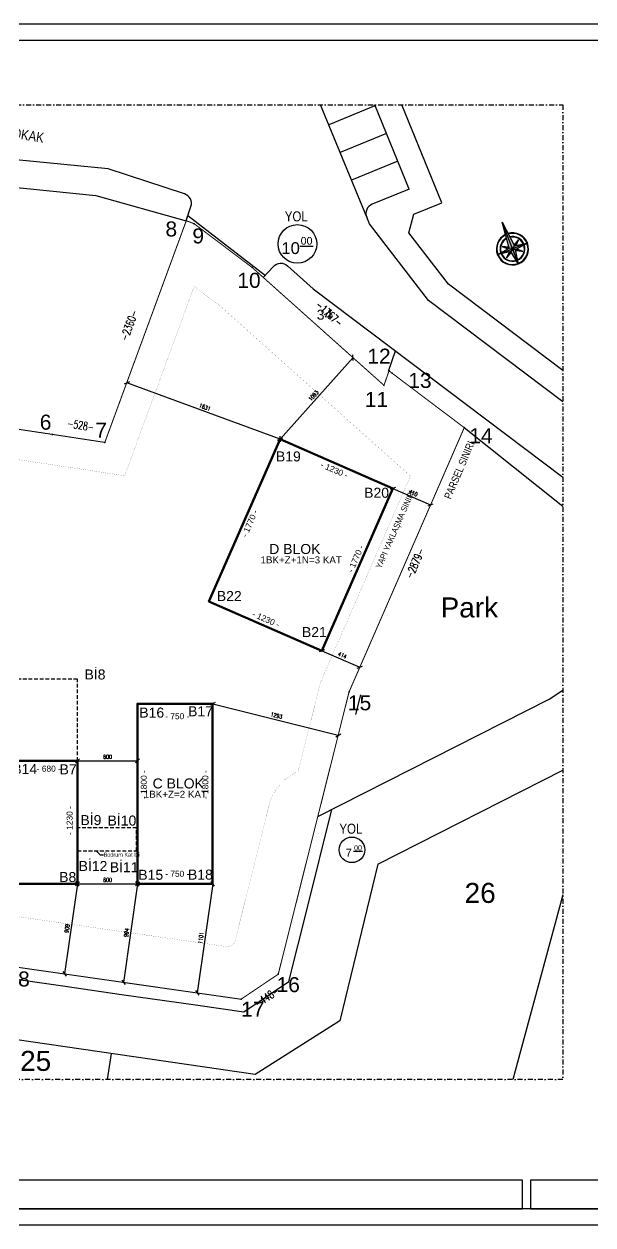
# Model space of a CAD drawing. Header units: millimetres. Extents: x 82776 to 137242, y 11666 to 27998.
# Drawn here: x 86959 to 88379, y 16109 to 19109 of the extents above; entities that cross this region are included whole.
import ezdxf
from ezdxf import colors
from ezdxf.entities.mleader import LeaderData, LeaderLine
from ezdxf.math import Vec2, Vec3
from ezdxf.xclip import XClip

# ---------------------------------------------------------------- set-up
doc = ezdxf.new("R2010")
doc.units = ezdxf.units.MM
doc.header["$XCLIPFRAME"] = 0
for name, pattern in [('( Hidden )', [0.375, 0.25, -0.125]), ('ACAD_ISO03W100', [30, 12, -18]), ('ACAD_ISO10W100', [18, 12, -3, 0, -3]), ('DASHDOT', [1, 0.5, -0.25, 0, -0.25])]:
    doc.linetypes.add(name, pattern=pattern)
for name, color, linetype in [('0_IFC_Dimension_Exterior', 253, 'Continuous'), ('0_IFC_Elevation_3', 21, 'Continuous'), ('0_IFC_Elevation_5', 252, 'Continuous'), ('0_IFC_Legend_Viewport', 7, 'Continuous'), ('0_IFC_Notation_Section_50', 10, 'Continuous'), ('0_IFC_Parsel Sınırı', 191, 'ACAD_ISO03W100'), ('0_IFC_Text_Explanation_100', 231, 'Continuous'), ('0_IFC_Text_Explanation_200', 231, 'Continuous'), ('0_IFC_Text_Explanation_50', 231, 'Continuous'), ('0_IFC_Yapı Yaklasma Sınırı', 151, 'ACAD_ISO03W100'), ('2_IFC_Wall', 130, 'Continuous')]:
    doc.layers.add(name, color=color, linetype=linetype)
doc.layers.add('NADI', color=7, linetype='Continuous', lineweight=0)
doc.styles.add('17-002_250_Mesa_Beykoz_10-Aplikasyon_Vaziyet_Peyzaj$0$Standard', font='arial.ttf')
doc.styles.add('IFC_TEXT', font='ARIALN.TTF')
doc.styles.add('IFC_TEXT_DIM', font='romans.shx', dxfattribs={"width": 0.7})
doc.styles.get("Standard").update_dxf_attribs({"font": 'arial.ttf'})
doc.dimstyles.new('IFC_Dim200', dxfattribs={"dimtxt": 40, "dimasz": 40, "dimexe": 0.00125, "dimexo": 0.000625, "dimgap": 20, "dimtad": 1, "dimdec": 4, "dimrnd": 0.5, "dimzin": 9, "dimtxsty": 'IFC_TEXT_DIM', "dimblk": 'OBLIQUE', "dimcen": -2.5, "dimclrd": 256, "dimclre": 256, "dimclrt": 256, "dimazin": 0, "dimtfac": 1, "dimtdec": 4, "dimtix": 1, "dimtmove": 1, "dimatfit": 3, "dimfxl": 20, "dimfxlon": 1, "dimtfillclr": 256, "dimlwd": -1, "dimlwe": 5, "dimarcsym": 0})

# ---------------------------------------------------------------- blocks, each defined once
blk = doc.blocks.new('*U1843')
for points in [[(-3707.9, 0), (-759.4, 0), (-759.4, 71.5), (-3707.9, 71.5)], [(-739.4, 0), (0, 0), (0, 71.5), (-739.4, 71.5)]]:
    blk.add_lwpolyline(points, close=True)
at = {"layer": '0_IFC_Legend_Viewport', "transparency": 33554687}
blk.add_lwpolyline([(-3707.9, 2920), (0, 2920), (0, 0), (-3707.9, 0)], close=True, dxfattribs=at)
at = {"style": 'IFC_TEXT'}
for tag, p in [('PAFTA', (-2412.4, 17.9)), ('OLCEK', (-110.4, 17.9))]:
    blk.add_attdef(tag, p, '', height=35, dxfattribs=at)
blk = doc.blocks.new('A$C13A74F9A')
at = {"layer": '0_IFC_Text_Explanation_50', "true_color": 0x636466}
h = blk.add_hatch(color=251, dxfattribs=at)
h.dxf.hatch_style = 1
h.paths.add_polyline_path([(0, 159.2), (-16.1, 11.3), (0, 0)])
h.paths.add_polyline_path([(48.7, 34.1), (15.5, 17.3), (16.1, 11.3)])
h.paths.add_polyline_path([(16.1, 11.3), (0, 0), (91.8, 0)])
h.paths.add_polyline_path([(21.4, -8.5), (13.5, -9.5), (48.7, -34.1)])
h.paths.add_polyline_path([(0, 0), (-13.5, -9.5), (0, -91.8)])
h.paths.add_polyline_path([(-13.5, -9.5), (-21.4, -8.5), (-48.7, -34.1)])
h.paths.add_polyline_path([(-16.1, 11.3), (-91.8, 0), (0, 0)])
h.paths.add_polyline_path([(-15.5, 17.3), (-48.7, 34.1), (-16.1, 11.3)])
at = {"layer": '0_IFC_Text_Explanation_50', "true_color": 0x939598}
h = blk.add_hatch(color=252, dxfattribs=at)
h.dxf.hatch_style = 1
h.paths.add_polyline_path([(0, 159.2), (0, 0), (16.1, 11.3)])
h.paths.add_polyline_path([(48.7, 34.1), (16.1, 11.3), (23.2, 10.2)])
h.paths.add_polyline_path([(91.8, 0), (0, 0), (13.5, -9.5)])
h.paths.add_polyline_path([(13.5, -9.5), (13.5, -9.5), (12.5, -15.8), (48.7, -34.1)])
h.paths.add_polyline_path([(13.5, -9.5), (0, 0), (0, -91.8)])
h.paths.add_polyline_path([(-12.5, -15.8), (-13.5, -9.5), (-48.7, -34.1)])
h.paths.add_polyline_path([(0, 0), (-91.8, 0), (-13.5, -9.5)])
h.paths.add_polyline_path([(-23.2, 10.2), (-48.7, 34.1), (-16.1, 11.3)])
at = {"layer": '0_IFC_Text_Explanation_50'}
for p, q in [((-16.1, 11.3), (0, 159.2)), ((0, 159.2), (16.1, 11.3)), ((-91.8, 0), (-16.1, 11.3)), ((16.1, 11.3), (91.8, 0)), ((0, -91.8), (-13.5, -9.5)), ((13.9, -9.7), (0, 0)), ((0, 0), (0, -91.8))]:
    blk.add_line(p, q, dxfattribs=at)
for points in [[(0, -91.8), (0, 159.2)], [(0, 0), (-48.7, 34.1)], [(-15.5, 17.3), (-48.7, 34.1), (-23.2, 10.2)], [(0, 0), (48.7, 34.1)], [(48.7, 34.1), (15.5, 17.3)], [(48.7, 34.1), (23.2, 10.2)], [(-91.8, 0), (0, 0)], [(0, 0), (-48.7, -34.1)], [(-48.7, -34.1), (-21.4, -8.5)], [(-48.7, -34.1), (-12.5, -15.8)], [(0, 0), (48.7, -34.1)], [(91.8, 0), (0, 0)], [(0, -91.8), (13.5, -9.5)], [(48.7, -34.1), (12.5, -15.8)], [(48.7, -34.1), (21.4, -8.5)]]:
    blk.add_lwpolyline(points, dxfattribs=at)
for points in [[(-91.8, 0), (0, 0), (-13.5, -9.5)], [(91.8, 0), (0, 0), (13.5, -9.5)]]:
    blk.add_lwpolyline(points, close=True, dxfattribs=at)
for radius, start, end in [(89.1, 94.94314, 179.7437), (86.2, 95.3202, 179.4499), (69, 98.26104, 177.16421), (89.1, 0.2563, 85.05686), (86.2, 0.5501, 84.6798), (69, 2.83579, 81.73896), (66.1, 98.90525, 176.66503), (66.1, 3.33497, 81.09475), (89.1, 180.21513, 269.71749), (86.2, 180.46169, 269.39359), (69, 182.37764, 266.87162), (66.1, 182.7955, 266.32028), (89.1, 270.28251, 359.78487), (86.2, 270.60641, 359.53831), (69, 273.12838, 357.62236), (66.1, 273.67972, 357.2045)]:
    blk.add_arc((0, 0), radius, start, end, dxfattribs=at)
blk = doc.blocks.new('ARAZİYOLLAR_2')
at = {"elevation": 3462}
blk.add_lwpolyline([(2677, -8506), (2879, -8528)], dxfattribs=at)
at = {"layer": '0_IFC_Elevation_3'}
for p, q in [((-1499, -6561, 3462), (-1019, -6563, 3462)), ((7612, -7920, 3462), (9620, -6745, 3462)), ((7950, -8301, 3462), (9857, -7185, 3462)), ((7861, -8643, 3462), (9927, -7434, 3462)), ((8727, -7846, 3462), (8475, -7415, 3462)), ((6830, -7491, 3462), (4630, -11452, 3462)), ((8468, -7998, 3462), (8216, -7566, 3462)), ((8209, -8149, 3462), (7957, -7718, 3462)), ((7549, -7956, 3462), (7612, -7920, 3462)), ((6875, -8646, 3462), (7549, -7956, 3462)), ((7950, -8301, 3462), (7748, -7956, 3462)), ((7064, -8821, 3462), (7516, -8358, 3462)), ((7516, -8358, 3462), (7708, -8382, 3462)), ((7708, -8382, 3462), (7861, -8643, 3462)), ((5201, -11659, 3462), (6875, -8646, 3462)), ((5565, -11519, 3462), (7064, -8821, 3462)), ((5666, -9178, 3462), (4656, -10890, 3462)), ((3097, -10395, 3462), (3448, -10788, 3462)), ((2450, -10962, 3462), (-717, -10569, 3462))]:
    blk.add_line(p, q, dxfattribs=at)
at = {"layer": '0_IFC_Elevation_3', "elevation": 3462}
for points in [[(-52, 748), (-411, -3175), (-413, -4009), (-416, -5423), (-417, -5990), (-419, -6582), (-420, -7326), (-422, -7815), (-60, -8217), (698, -8297), (1704, -8403)], [(1226, -8933), (-378, -8775), (-1025, -8013), (-1006, -3483), (-1004, -2832), (-658, 645)], [(5325, -2777), (7366, -3099), (7448, -5210), (7326, -6141), (7380, -6150), (6896, -7000)], [(7325, -6140), (7326, -6141)], [(1613, -8273), (3097, -10395)], [(6119, -8351), (6331, -8390)], [(1226, -8933), (2528, -10794), (2450, -10962)]]:
    blk.add_lwpolyline(points, dxfattribs=at)
for points in [[(7326, -6141), (7473, -6167, 0.414214), (7589, -6086), (7729, -5298), (7616, -2593)], [(6870, -6982), (6995, -7066, -0.414214), (7022, -7204), (6830, -7491)]]:
    blk.add_lwpolyline(points, format="xyb", dxfattribs=at)
at = {"layer": '0_IFC_Elevation_3'}
blk.add_arc((7662, -8006, 3462), 100, 30.3398, 120.3398, dxfattribs=at)
at = {"layer": '0_IFC_Parsel Sınırı', "linetype": 'Continuous', "ltscale": 5, "const_width": 10, "elevation": 3462}
blk.add_lwpolyline([(5323, -760), (5322, -1260), (5325, -2777), (5019, -2728), (5032, -4367), (5025, -5117), (5019, -5645), (7326, -6141), (7307, -6223), (6956, -6856), (5973, -8325), (6123, -8355), (6104, -8389), (5666, -9178), (2891, -8408), (-1, -8102), (-301, -7769), (-296, -5423), (-291, -3181), (-205, -2247), (0, 0), (1863, -268), (3023, -433)], close=True, dxfattribs=at)
at = {"layer": '0_IFC_Parsel Sınırı'}
for p in [(5025, -5117), (5019, -5645), (7307, -6223, 405), (7326, -6141), (6956, -6856, 444), (-301, -7769, 14363), (-1, -8102, 190), (5973, -8325, 444), (6104, -8389, 356), (6123, -8355, 446), (2891, -8408, 211), (5666, -9178)]:
    blk.add_point(p, dxfattribs=at)
at = {"layer": '0_IFC_Text_Explanation_100'}
for p, q in [((7233, -7300, 3462), (7252, -7431, 3462)), ((1320, -8676, 3462), (1332, -8763, 3462))]:
    blk.add_line(p, q, dxfattribs=at)
for centre, radius in [((7251, -7272, 3462), 193), ((1332, -8657, 3462), 128)]:
    blk.add_circle(centre, radius, dxfattribs=at)
at = {"lineweight": 0, "ltscale": 100, "xscale": 1.8, "yscale": 1.8, "zscale": 1.8, "rotation": 299.3203037162538}
blk.add_blockref('A$C13A74F9A', (7502, -9405, 3462), dxfattribs=at)
at = {"lineweight": 0, "style": 'IFC_TEXT', "oblique": 360}
blk.add_text('PARSEL SINIRI', height=75, rotation=345.0064, dxfattribs=at).set_placement((4933, -9145, 3462))
at = {"layer": '0_IFC_Parsel Sınırı'}
for s, height, p in [('6', 150, (5054, -4984)), ('18', 150, (-502, -5432, 1848)), ('7', 150, (5052, -5544)), ('8', 150, (7141, -5957)), ('9', 150, (7110, -6233, 405)), ('10', 150, (6733, -6739, 444)), ('34', 100, (6529, -7569, 444)), ('17', 150, (-474, -7794, 14363)), ('16', 150, (-181, -8110, 190)), ('12', 150, (6164, -8130, 446)), ('11', 150, (5733, -8166, 444)), ('15', 150, (2707, -8422, 211)), ('13', 150, (5981, -8569, 356)), ('14', 150, (5519, -9249))]:
    blk.add_text(s, height=height, rotation=278.0307, dxfattribs=at).set_placement(p)
at = {"layer": '0_IFC_Text_Explanation_100', "style": '17-002_250_Mesa_Beykoz_10-Aplikasyon_Vaziyet_Peyzaj$0$Standard'}
for s, height, p in [('10', 118.4, (7129, -7128, 3462)), ('00', 75.8, (7249, -7305, 3462)), ('7', 79, (1255, -8604, 3462)), ('00', 50.5, (1330, -8679, 3462))]:
    blk.add_text(s, height=height, rotation=278.0307, dxfattribs=at).set_placement(p)
at = {"layer": '0_IFC_Text_Explanation_200', "style": 'IFC_TEXT', "oblique": 0}
blk.add_text('GÜLLER SOKAK', height=100, rotation=268.9712, dxfattribs=at).set_placement((7913, -3732, 42859049))
at = {"layer": '0_IFC_Text_Explanation_200', "style": 'IFC_TEXT'}
for p in [(7457, -7116, 42859049), (1474, -8510, 42859049)]:
    blk.add_text('YOL', height=100, rotation=278.0307, dxfattribs=at).set_placement(p)
at = {"layer": 'NADI'}
for s, p in [('25', (-1318, -5685, 444)), ('Park', (3755, -9209, 2129)), ('26', (964, -9845, 444))]:
    blk.add_text(s, height=200, rotation=278.0307, dxfattribs=at).set_placement(p)
blk = doc.blocks.new('VAZIYET KOSE KOTLARI')
at = {"layer": '0_IFC_Text_Explanation_200'}
for s, p in [('B19', (-24, 5124, -7603860)), ('B20', (857, 4761, -7603860)), ('B22', (-614, 3729, -7603860)), ('B21', (236, 3369, -7603860)), ('Bİ8', (-1935, 2945, -190)), ('B16', (-1388, 2564, -34970253)), ('B17', (-901, 2577, -34970253)), ('B14', (-2656, 2000, -190)), ('B7', (-2184, 1997, -190)), ('Bİ9', (-1976, 1490, -190)), ('Bİ10', (-1705, 1485, -190)), ('Bİ12', (-1994, 1031, -190)), ('Bİ11', (-1683, 1019, -190)), ('B8', (-2188, 921, -190)), ('B15', (-1398, 943, -34970253)), ('B18', (-902, 945, -34970253))]:
    blk.add_text(s, height=100, dxfattribs=at).set_placement(p)
blk = doc.blocks.new('*D1805')
at = {"layer": 'Defpoints', "color": 0, "transparency": 16777216}
for p in [(2144, -2169), (994, -4809), (1132, -4869)]:
    blk.add_point(p, dxfattribs=at)
at = {"layer": '0_IFC_Dimension_Exterior', "transparency": 16777216, "insert": (1652, -3525), "char_height": 80, "attachment_point": 5, "rotation": 66.4722, "style": 'IFC_TEXT_DIM'}
blk.add_mtext('-2879-', dxfattribs=at)
blk = doc.blocks.new('_None')
blk = doc.blocks.new('*D1807')
at = {"layer": 'Defpoints', "color": 0, "transparency": 16777216}
for p in [(287, -7631), (391, -7785), (-84, -7882)]:
    blk.add_point(p, dxfattribs=at)
at = {"layer": '0_IFC_Dimension_Exterior', "transparency": 16777216, "insert": (172, -7860), "char_height": 80, "attachment_point": 5, "rotation": 33.9773, "style": 'IFC_TEXT_DIM'}
blk.add_mtext('-448-', dxfattribs=at)
blk = doc.blocks.new('*D1811')
at = {"layer": 'Defpoints', "color": 0, "transparency": 16777216}
for p in [(-1967, -2237), (-1434, -2245), (-1445, -2316)]:
    blk.add_point(p, dxfattribs=at)
at = {"layer": '0_IFC_Dimension_Exterior', "transparency": 16777216, "insert": (-1686, -2146), "char_height": 80, "attachment_point": 5, "rotation": 351.4013, "style": 'IFC_TEXT_DIM'}
blk.add_mtext('-528-', dxfattribs=at)
blk = doc.blocks.new('*D1812')
at = {"layer": 'Defpoints', "color": 0, "transparency": 16777216}
for p in [(-740, -61), (-631, -101, -3462), (-1445, -2316, -3462)]:
    blk.add_point(p, dxfattribs=at)
at = {"layer": '0_IFC_Dimension_Exterior', "transparency": 16777216, "insert": (-1203, -1148), "char_height": 80, "attachment_point": 5, "rotation": 69.8411, "style": 'IFC_TEXT_DIM'}
blk.add_mtext('-2360-', dxfattribs=at)
blk = doc.blocks.new('*D1819')
at = {"layer": 'Defpoints', "color": 0, "transparency": 16777216}
for p in [(25, -568), (1415, -1666), (1342, -1746)]:
    blk.add_point(p, dxfattribs=at)
at = {"layer": '0_IFC_Dimension_Exterior', "transparency": 16777216, "insert": (796, -1032), "char_height": 80, "attachment_point": 5, "rotation": 318.1856, "style": 'IFC_TEXT_DIM'}
blk.add_mtext('-1767-', dxfattribs=at)
blk = doc.blocks.new('BLOK OLCULERI')
at = {"layer": '0_IFC_Text_Explanation_50', "char_height": 60, "attachment_point": 1}
for s, insert, rotation in [('\\pxqc;- 1230 - ', (5952, 2008), 336.5738), ('\\pxqc;- 1770 - ', (5188, 1153), 66.5738), ('\\pxqc;- 1770 - ', (6246, 800), 66.5738), ('\\pxqc;- 1230 - ', (5269, 516), 336.5738), ('\\pxqc;- 1800 - ', (4220, -1488), 90), ('\\pxqc;- 1800 - ', (4834, -1488), 90), ('\\pxqc;- 1230 - ', (3479, -1847), 90)]:
    blk.add_mtext_dynamic_manual_height_columns(s, width=462.48, gutter_width=12.5, heights=[0], dxfattribs=dict(at, insert=insert, rotation=rotation))
for s, insert in [('\\pxqc;- 750 - ', (4353, -543)), ('\\pxqc;- 680 - ', (3070, -1067)), ('\\pxqc;- 750 - ', (4353, -2118))]:
    blk.add_mtext_dynamic_manual_height_columns(s, width=462.48, gutter_width=12.5, heights=[0], dxfattribs=dict(at, insert=insert))
blk = doc.blocks.new('VP_YAZI')
at = {"layer": '0_IFC_Text_Explanation_50', "attachment_point": 1}
for s, insert, char_height in [('D BLOK', (6435, -1999, 3462), 100), ('1BK+Z+1N=3 KAT', (6348, -2123, 3462), 70), ('C BLOK', (5271, -4342, 3462), 100), ('1BK+Z=2 KAT', (5183, -4465, 3462), 70)]:
    blk.add_mtext_dynamic_manual_height_columns(s, width=1357.7, gutter_width=12.5, heights=[0], dxfattribs=dict(at, insert=insert, char_height=char_height))
blk = doc.blocks.new('_Oblique')
at = {"color": 0, "linetype": 'ByBlock', "lineweight": -2}
blk.add_line((-0.5, -0.5), (0.5, 0.5), dxfattribs=at)
blk = doc.blocks.new('*D2794')
at = {"layer": '0_IFC_Dimension_Exterior', "transparency": 16777216}
blk.add_line((4600, -634), (4471, -1533), dxfattribs=at)
at = {"layer": '0_IFC_Dimension_Exterior', "lineweight": 5, "transparency": 16777216}
for p, q in [((4600, -634), (4600, -634)), ((4471, -1533), (4471, -1533))]:
    blk.add_line(p, q, dxfattribs=at)
at = {"layer": 'Defpoints', "color": 0, "transparency": 16777216}
for p in [(4600, -634, 346238), (4471, -1533), (4471, -1533)]:
    blk.add_point(p, dxfattribs=at)
at = {"layer": '0_IFC_Dimension_Exterior', "transparency": 16777216, "xscale": 40, "yscale": 40, "zscale": 40}
for p, rotation in [((4600, -634), 81.829792605207), ((4471, -1533), 261.829792605207)]:
    blk.add_blockref('_Oblique', p, dxfattribs=dict(at, rotation=rotation))
at = {"layer": '0_IFC_Dimension_Exterior', "transparency": 16777216, "insert": (4496, -1078), "char_height": 40, "attachment_point": 5, "rotation": 81.8298, "style": 'IFC_TEXT_DIM'}
blk.add_mtext('909', dxfattribs=at)
blk = doc.blocks.new('*D2795')
at = {"layer": '0_IFC_Dimension_Exterior', "transparency": 16777216}
blk.add_line((5200, -634), (5059, -1618), dxfattribs=at)
at = {"layer": '0_IFC_Dimension_Exterior', "lineweight": 5, "transparency": 16777216}
for p, q in [((5200, -634), (5200, -634)), ((5059, -1618), (5059, -1618))]:
    blk.add_line(p, q, dxfattribs=at)
at = {"layer": 'Defpoints', "color": 0, "transparency": 16777216}
for p in [(5200, -634, 346238), (5059, -1618), (5059, -1618)]:
    blk.add_point(p, dxfattribs=at)
at = {"layer": '0_IFC_Dimension_Exterior', "transparency": 16777216, "xscale": 40, "yscale": 40, "zscale": 40}
for p, rotation in [((5200, -634), 81.82979260520759), ((5059, -1618), 261.8297926052076)]:
    blk.add_blockref('_Oblique', p, dxfattribs=dict(at, rotation=rotation))
at = {"layer": '0_IFC_Dimension_Exterior', "transparency": 16777216, "insert": (5090, -1120), "char_height": 40, "attachment_point": 5, "rotation": 81.8298, "style": 'IFC_TEXT_DIM'}
blk.add_mtext('994', dxfattribs=at)
blk = doc.blocks.new('*D2796')
at = {"layer": '0_IFC_Dimension_Exterior', "transparency": 16777216}
blk.add_line((5950, -634), (5794, -1723), dxfattribs=at)
at = {"layer": '0_IFC_Dimension_Exterior', "lineweight": 5, "transparency": 16777216}
for p, q in [((5950, -634), (5950, -634)), ((5794, -1723), (5794, -1723))]:
    blk.add_line(p, q, dxfattribs=at)
at = {"layer": 'Defpoints', "color": 0, "transparency": 16777216}
for p in [(5950, -634, 346238), (5794, -1723), (5794, -1723)]:
    blk.add_point(p, dxfattribs=at)
at = {"layer": '0_IFC_Dimension_Exterior', "transparency": 16777216, "xscale": 40, "yscale": 40, "zscale": 40}
for p, rotation in [((5950, -634), 81.82979260520678), ((5794, -1723), 261.8297926052068)]:
    blk.add_blockref('_Oblique', p, dxfattribs=dict(at, rotation=rotation))
at = {"layer": '0_IFC_Dimension_Exterior', "transparency": 16777216, "insert": (5832, -1173), "char_height": 40, "attachment_point": 5, "rotation": 81.8298, "style": 'IFC_TEXT_DIM'}
blk.add_mtext('1101', dxfattribs=at)
blk = doc.blocks.new('*D2801')
at = {"layer": '0_IFC_Dimension_Exterior', "lineweight": 5, "transparency": 16777216}
for p, q in [((5950, 1166), (5950, 1166)), ((7204, 852), (7204, 852))]:
    blk.add_line(p, q, dxfattribs=at)
at = {"layer": '0_IFC_Dimension_Exterior', "transparency": 16777216}
blk.add_line((5950, 1166), (7204, 852), dxfattribs=at)
at = {"layer": 'Defpoints', "color": 0, "transparency": 16777216}
for p in [(5950, 1166, 346238), (7204, 852), (7204, 852)]:
    blk.add_point(p, dxfattribs=at)
at = {"layer": '0_IFC_Dimension_Exterior', "transparency": 16777216, "xscale": 40, "yscale": 40, "zscale": 40}
for p, rotation in [((5950, 1166), 165.931872621525), ((7204, 852), 345.931872621525)]:
    blk.add_blockref('_Oblique', p, dxfattribs=dict(at, rotation=rotation))
at = {"layer": '0_IFC_Dimension_Exterior', "transparency": 16777216, "insert": (6587, 1048), "char_height": 40, "attachment_point": 5, "rotation": 345.9319, "style": 'IFC_TEXT_DIM'}
blk.add_mtext('1293', dxfattribs=at)
blk = doc.blocks.new('*D2802')
at = {"layer": '0_IFC_Dimension_Exterior', "lineweight": 5, "transparency": 16777216}
for p, q in [((7039, 1696), (7039, 1696)), ((7419, 1531), (7419, 1531))]:
    blk.add_line(p, q, dxfattribs=at)
at = {"layer": '0_IFC_Dimension_Exterior', "transparency": 16777216}
blk.add_line((7039, 1696), (7419, 1531), dxfattribs=at)
at = {"layer": 'Defpoints', "color": 0, "transparency": 16777216}
for p in [(7039, 1696, 270202), (7419, 1531), (7419, 1531)]:
    blk.add_point(p, dxfattribs=at)
at = {"layer": '0_IFC_Dimension_Exterior', "transparency": 16777216, "xscale": 40, "yscale": 40, "zscale": 40}
for p, rotation in [((7039, 1696), 156.4721924158136), ((7419, 1531), 336.4721924158136)]:
    blk.add_blockref('_Oblique', p, dxfattribs=dict(at, rotation=rotation))
at = {"layer": '0_IFC_Dimension_Exterior', "transparency": 16777216, "insert": (7245, 1650), "char_height": 40, "attachment_point": 5, "rotation": 336.4722, "style": 'IFC_TEXT_DIM'}
blk.add_mtext('414', dxfattribs=at)
blk = doc.blocks.new('*D2803')
at = {"layer": '0_IFC_Dimension_Exterior', "lineweight": 5, "transparency": 16777216}
for p, q in [((7749, 3317), (7749, 3317)), ((8126, 3153), (8126, 3153))]:
    blk.add_line(p, q, dxfattribs=at)
at = {"layer": '0_IFC_Dimension_Exterior', "transparency": 16777216}
blk.add_line((7749, 3317), (8126, 3153), dxfattribs=at)
at = {"layer": 'Defpoints', "color": 0, "transparency": 16777216}
for p in [(7749, 3317, 270202), (8126, 3153), (8126, 3153)]:
    blk.add_point(p, dxfattribs=at)
at = {"layer": '0_IFC_Dimension_Exterior', "transparency": 16777216, "xscale": 40, "yscale": 40, "zscale": 40}
for p, rotation in [((7749, 3317), 156.4721924158132), ((8126, 3153), 336.4721924158132)]:
    blk.add_blockref('_Oblique', p, dxfattribs=dict(at, rotation=rotation))
at = {"layer": '0_IFC_Dimension_Exterior', "transparency": 16777216, "insert": (7953, 3272), "char_height": 40, "attachment_point": 5, "rotation": 336.4722, "style": 'IFC_TEXT_DIM'}
blk.add_mtext('410', dxfattribs=at)
blk = doc.blocks.new('*D2804')
at = {"layer": '0_IFC_Dimension_Exterior', "transparency": 16777216}
blk.add_line((6623, 3811), (7351, 4625), dxfattribs=at)
at = {"layer": '0_IFC_Dimension_Exterior', "lineweight": 5, "transparency": 16777216}
for p, q in [((7351, 4625), (7351, 4625)), ((6623, 3811), (6623, 3811))]:
    blk.add_line(p, q, dxfattribs=at)
at = {"layer": 'Defpoints', "color": 0, "transparency": 16777216}
for p in [(7351, 4625), (7351, 4625), (6623, 3811, 270202)]:
    blk.add_point(p, dxfattribs=at)
at = {"layer": '0_IFC_Dimension_Exterior', "transparency": 16777216, "xscale": 40, "yscale": 40, "zscale": 40}
for p, rotation in [((7351, 4625), 48.18562425922063), ((6623, 3811), 228.1856242592206)]:
    blk.add_blockref('_Oblique', p, dxfattribs=dict(at, rotation=rotation))
at = {"layer": '0_IFC_Dimension_Exterior', "transparency": 16777216, "insert": (6957, 4245), "char_height": 40, "attachment_point": 5, "rotation": 48.1856, "style": 'IFC_TEXT_DIM'}
blk.add_mtext('1093', dxfattribs=at)
blk = doc.blocks.new('*D2806')
at = {"layer": '0_IFC_Dimension_Exterior', "lineweight": 5, "transparency": 16777216}
for p, q in [((4600, 596), (4600, 596)), ((5200, 596), (5200, 596))]:
    blk.add_line(p, q, dxfattribs=at)
at = {"layer": '0_IFC_Dimension_Exterior', "transparency": 16777216}
blk.add_line((4600, 596), (5200, 596), dxfattribs=at)
at = {"layer": 'Defpoints', "color": 0, "transparency": 16777216}
for p in [(4600, 596, 346238), (5200, 596, 346238), (5200, 596)]:
    blk.add_point(p, dxfattribs=at)
at = {"layer": '0_IFC_Dimension_Exterior', "transparency": 16777216, "xscale": 40, "yscale": 40, "zscale": 40, "rotation": 180}
blk.add_blockref('_Oblique', (4600, 596), dxfattribs=at)
at = {"layer": '0_IFC_Dimension_Exterior', "transparency": 16777216, "xscale": 40, "yscale": 40, "zscale": 40}
blk.add_blockref('_Oblique', (5200, 596), dxfattribs=at)
at = {"layer": '0_IFC_Dimension_Exterior', "transparency": 16777216, "insert": (4900, 636), "char_height": 40, "attachment_point": 5, "style": 'IFC_TEXT_DIM'}
blk.add_mtext('600', dxfattribs=at)
blk = doc.blocks.new('*D2807')
at = {"layer": '0_IFC_Dimension_Exterior', "lineweight": 5, "transparency": 16777216}
for p, q in [((4600, -634), (4600, -634)), ((5200, -634), (5200, -634))]:
    blk.add_line(p, q, dxfattribs=at)
at = {"layer": '0_IFC_Dimension_Exterior', "transparency": 16777216}
blk.add_line((4600, -634), (5200, -634), dxfattribs=at)
at = {"layer": 'Defpoints', "color": 0, "transparency": 16777216}
for p in [(4600, -634), (5200, -634), (5200, -634)]:
    blk.add_point(p, dxfattribs=at)
at = {"layer": '0_IFC_Dimension_Exterior', "transparency": 16777216, "xscale": 40, "yscale": 40, "zscale": 40, "rotation": 180}
blk.add_blockref('_Oblique', (4600, -634), dxfattribs=at)
at = {"layer": '0_IFC_Dimension_Exterior', "transparency": 16777216, "xscale": 40, "yscale": 40, "zscale": 40}
blk.add_blockref('_Oblique', (5200, -634), dxfattribs=at)
at = {"layer": '0_IFC_Dimension_Exterior', "transparency": 16777216, "insert": (4900, -594), "char_height": 40, "attachment_point": 5, "style": 'IFC_TEXT_DIM'}
blk.add_mtext('600', dxfattribs=at)
blk = doc.blocks.new('*D2809')
at = {"layer": '0_IFC_Dimension_Exterior', "lineweight": 5, "transparency": 16777216}
for p, q in [((5092, 4373), (5092, 4373)), ((6623, 3811), (6623, 3811))]:
    blk.add_line(p, q, dxfattribs=at)
at = {"layer": '0_IFC_Dimension_Exterior', "transparency": 16777216}
blk.add_line((6623, 3811), (5092, 4373), dxfattribs=at)
at = {"layer": 'Defpoints', "color": 0, "transparency": 16777216}
for p in [(5092, 4373), (5092, 4373), (6623, 3811)]:
    blk.add_point(p, dxfattribs=at)
at = {"layer": '0_IFC_Dimension_Exterior', "transparency": 16777216, "xscale": 40, "yscale": 40, "zscale": 40}
for p, rotation in [((5092, 4373), 159.8411103422471), ((6623, 3811), 339.8411103422471)]:
    blk.add_blockref('_Oblique', p, dxfattribs=dict(at, rotation=rotation))
at = {"layer": '0_IFC_Dimension_Exterior', "transparency": 16777216, "insert": (5871, 4130), "char_height": 40, "attachment_point": 5, "rotation": 339.8411, "style": 'IFC_TEXT_DIM'}
blk.add_mtext('1631', dxfattribs=at)
blk = doc.blocks.new('VP BLOK YERLERİ')
at = {"layer": '0_IFC_Elevation_5', "linetype": '( Hidden )', "ltscale": 150, "elevation": 349592}
blk.add_lwpolyline([(6017, 999), (6017, 999), (6017, 1814), (4017, 1814), (4017, 999)], dxfattribs=at)
blk.add_lwpolyline([(6017, 99), (6607, 99), (6607, 329), (6017, 329)], close=True, dxfattribs=at)
at = {"layer": '2_IFC_Wall', "color": 131, "lineweight": 80}
for points, elevation in [([(8457, 2098), (7330, 2592), (8040, 4213), (9167, 3720)], 273664), ([(6617, -231), (7367, -231), (7367, 1569), (6617, 1569)], 349701), ([(6017, 999), (6017, -231), (4017, -231), (4017, 999), (4697, 999), (4697, 959), (5337, 959), (5337, 999)], 349701)]:
    blk.add_lwpolyline(points, close=True, dxfattribs=dict(at, elevation=elevation))
at = {"layer": '0_IFC_Text_Explanation_50'}
ml = blk.add_multileader_mtext('Standard', dxfattribs=at)
ml.set_content('Bodrum Kat İzi', color=256, style='IFC_TEXT')
ml.set_leader_properties()
ml.build(insert=Vec2(0, 0))
ml.multileader.update_dxf_attribs({"text_right_attachment_type": 6, "dogleg_length": 0.36})
ctx = ml.context
ctx.base_point, ctx.char_height, ctx.plane_origin = Vec3(6277, 61, 349592), 40, Vec3(6116, 29, 349592)
ctx.right_attachment = 6
notes = []
notes.append((ctx, [(0, (1, 1, 0), (6246, 61, 349592), (1, 0), 31.4, [(0, [(6205, 99, 349592)], 0, [])])]))
ctx.mtext.insert, ctx.mtext.flow_direction = Vec3(6279, 81, 349592), 5
for ctx, leaders in notes:
    for number, flags, end, landing, length, lines in leaders:
        leader = LeaderData()
        leader.index, (leader.has_last_leader_line, leader.has_dogleg_vector, leader.attachment_direction) = number, flags
        leader.last_leader_point, leader.dogleg_vector, leader.dogleg_length = Vec3(end), Vec3(landing), length
        for number, points, colour, breaks in lines:
            line = LeaderLine()
            line.index, line.vertices, line.color, line.breaks = number, Vec3.list(points), colors.encode_raw_color(colour), breaks
            leader.lines.append(line)
        ctx.leaders.append(leader)
blk = doc.blocks.new('APLIKASYON_OLCU')
at = {"layer": '0_IFC_Dimension_Exterior'}
for p1, p2, distance, picture, middle in [((-1444.53398, -2316.2538, -3462.38251), (-631.28979, -101.01728, -3462.38251), 116.28758, '*D1812', (-1203.40018, -1147.88248)), ((25.23079, -568.1587), (1342.31684, -1746.36431), 108.3899, '*D1819', (796.04264, -1031.75905)), ((-1966.7298, -2237.29095), (-1444.53398, -2316.2538), 72.33469, '*D1811', (-1685.84608, -2145.92516)), ((2143.75989, -2169.34773), (994.3126, -4809.39146), 150.02807, '*D1805', (1651.57996, -3525.30826)), ((-84.46902, -7881.52866), (287.23583, -7631.02436), -185.47974, '*D1807', (171.50965, -7860.33166))]:
    dim = blk.add_aligned_dim(p1=p1, p2=p2, distance=distance, text='-<>-', dimstyle='IFC_Dim200', override={"dimtxt": 80, "dimrnd": 1, "dimblk1": 'None', "dimblk2": 'None', "dimsah": 1, "dimse1": 1, "dimse2": 1, "dimsd1": 1, "dimsd2": 1}, dxfattribs=at)
    dim.commit()
    dim.dimension.update_dxf_attribs({"geometry": picture, "text_midpoint": middle})
blk = doc.blocks.new('APL PLN_OLCU')
at = {"layer": '0_IFC_Dimension_Exterior'}
for p1, p2, distance, picture, middle in [((6622.62698, 3810.68375, -76036.69281), (7351.35465, 4625.30987, -346238.25684), 0, '*D2804', (6957.17847, 4244.66559, -346238.25684)), ((6622.62698, 3810.68375, -346238.25684), (5091.64661, 4372.72798, -346238.25684), -0.34596, '*D2809', (5871.04101, 4129.58025, -346238.25684)), ((7039.35279, 1695.94037, -76036.69281), (7419.09381, 1530.60508, -346238.25684), 0, '*D2802', (7245.19107, 1649.94738, -346238.25684)), ((4600, 596.32955), (5200, 596.32955), 0, '*D2806', (4900, 636.32955, -346238.25684)), ((4600, -633.67045, -346238.25684), (5200.00124, -633.67063, -346238.25684), 0.00018, '*D2807', (4900.00062, -593.67045, -346238.25684)), ((4600, -633.67045), (4470.83959, -1533.29495, -346238.25684), 0, '*D2794', (4495.82579, -1077.79813, -346238.25684)), ((5200, -633.67045), (5058.72172, -1617.69805, -346238.25684), 0, '*D2795', (5089.76685, -1119.99968, -346238.25684))]:
    dim = blk.add_aligned_dim(p1=p1, p2=p2, distance=distance, dimstyle='IFC_Dim200', dxfattribs=at)
    dim.commit()
    dim.dimension.update_dxf_attribs({"geometry": picture, "text_midpoint": middle})
for p1, p2, picture, middle in [((7749.33762, 3317.30446, -76036.69281), (8125.66581, 3153.45509, -346238.25684), '*D2803', (7953.46948, 3272.05443, -346238.25684)), ((5950, 1166.32955), (7203.82468, 852.13194, -346238.25684), '*D2801', (6586.63536, 1048.03104, -346238.25684)), ((5950, -633.67045), (5793.57437, -1723.20192, -346238.25684), '*D2796', (5832.19318, -1172.75162, -346238.25684))]:
    dim = blk.add_aligned_dim(p1=p1, p2=p2, distance=0, dimstyle='IFC_Dim200', override={"dimrnd": 1}, dxfattribs=at)
    dim.commit()
    dim.dimension.update_dxf_attribs({"geometry": picture, "text_midpoint": middle})
blk = doc.blocks.new('APLIKASYON PLANI')
at = {"layer": '0_IFC_Notation_Section_50', "linetype": 'DASHDOT', "ltscale": 100}
blk.add_lwpolyline([(11584, 0), (0, 0), (0, 9739), (11584, 9739)], close=True, dxfattribs=at)
at = {"layer": '0_IFC_Yapı Yaklasma Sınırı', "linetype": 'ACAD_ISO10W100', "ltscale": 6}
blk.add_lwpolyline([(2376, 6823, 1, 1, 0), (2641, 6785, 1, 1, 0), (4065, 6587, 0, 0, 0), (4034, 6484, 1, 1, 0), (5705, 6262, 1, 1, 0), (6444, 6150, 1, 1, 0), (7209, 6034, 1, 1, 0), (7903, 7926, 1, 1, 0), (8163, 7729, 1, 1, 0), (10062, 6031, 1, 1, 0), (9165, 3971, 1, 1, 0), (8941, 3079, 1, 1, 0.230519), (8653, 2749, 1, 1, 0), (8305, 1360, 1, 1, 0), (8252, 1325, 1, 1, 0), (6120, 1631, 1, 1, 0), (3923, 1946, 1, 1, 0), (3031, 2156, 1, 1, 0), (1153, 2598, 1, 1, 0), (1534, 3909, 1, 1, 0), (1860, 5036, 1, 1, 0)], format="xyseb", close=True, dxfattribs=at)
ref = blk.add_blockref('ARAZİYOLLAR_2', (720, 2186, -3462), dxfattribs=dict(rotation=81.96927943568697))
XClip(ref).set_block_clipping_path([(-2265.303593221, 407.7926608024), (-647.0130053807, -11062.3160780947), (8996.370837995, -9701.7537971335), (7378.0802501547, 1768.3549417636)])
for name, p in [('APLIKASYON_OLCU', (8456, 8684)), ('APL PLN_OLCU', (2138, 2589, 346238)), ('VP BLOK YERLERİ', (720, 2186, -3462)), ('VAZIYET KOSE KOTLARI', (8743, 1053, -3272)), ('BLOK OLCULERI', (3150, 4204)), ('VP_YAZI', (2217, 7351, -3462))]:
    blk.add_blockref(name, p)
at = {"layer": '0_IFC_Yapı Yaklasma Sınırı', "linetype": 'ACAD_ISO10W100', "ltscale": 6, "style": 'IFC_TEXT', "oblique": 360}
blk.add_text('YAPI YAKLAŞMA SINIRI', height=60, rotation=66.3881, dxfattribs=at).set_placement((9769, 5101))

msp = doc.modelspace()

# ---------------------------------------------------------------- linework, layer by layer
msp.add_lwpolyline([(82776.4, 19109.3), (82776.4, 16109.3), (125837.1, 16109.1), (125837.1, 19109.1)], close=True)

# ---------------------------------------------------------------- block references
msp.add_blockref('*U1843', (88962.4, 16149.3))
at = {"xscale": 0.25, "yscale": 0.25, "zscale": 0.25}
msp.add_blockref('APLIKASYON PLANI', (85407.5, 16472.4, -86559.6), dxfattribs=at)

doc.saveas('drawing.dxf')
